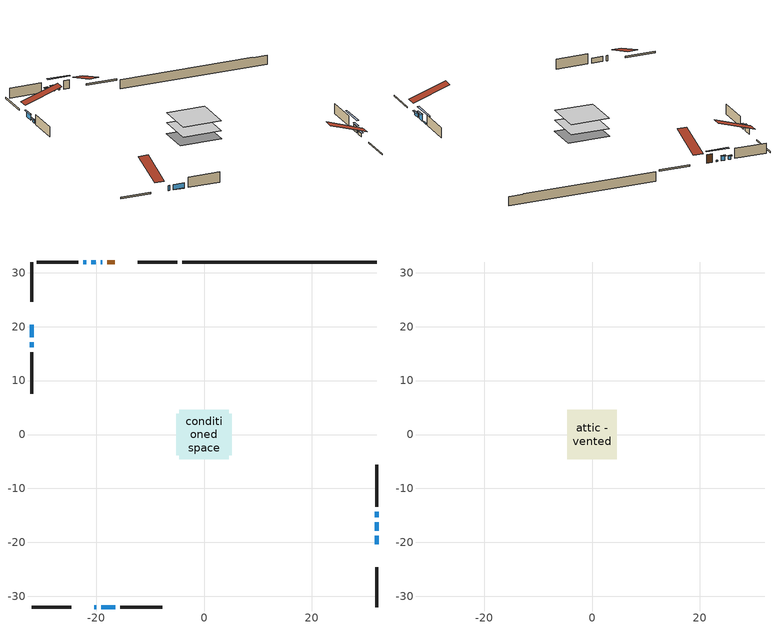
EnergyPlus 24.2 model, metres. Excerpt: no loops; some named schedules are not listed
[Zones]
conditioned space
 floor adiabatic (AdiabaticFloorConstruction): -4.61,-4.61 -4.61,4.61 4.61,4.61 4.61,-4.61 z0.73
 floor foundation (Slab1 construction): -5.11,-3.88 -5.11,3.88 5.11,3.88 5.11,-3.88 z-1.56
 wall outside (RimJoist1 construction): -4.92,31.98 -12.29,31.98 / -31.98,-31.98 -24.61,-31.98 / -31.98,31.98 -31.98,24.61 / 31.98,-31.98 31.98,-24.61 z0.73:1.03
 wall outside (AdiabaticWallConstruction 1): -16.51,31.98 -17.91,31.98 z0.73:2.76
 wall outside (AdiabaticWallConstruction): -20.38,-31.98 -20,-31.98 / -19.08,-31.98 -16.41,-31.98 z0.73:1.95; -18.83,31.98 -19.17,31.98 z0.73:1.04; 31.98,-20.38 31.98,-18.78 / -31.98,17.15 -31.98,16.2 z0.73:1.47; 31.98,-17.85 31.98,-16.22 z0.73:2.22; -20.1,31.98 -20.88,31.98 z0.73:1.75; -21.81,31.98 -22.37,31.98 z0.73:1.52; -31.98,20.38 -31.98,18.07 z0.73:2.08; 31.98,-15.3 31.98,-14.3 z0.73:1.03
 wall outside (Wall1 construction): -23.3,31.98 -31.05,31.98 / -15.48,-31.98 -7.73,-31.98 / -31.98,15.28 -31.98,7.52 / 31.98,-13.37 31.98,-5.62 z0.73:3.17
 wall foundation (FoundationWall1 construction): -3.99,31.98,-1.56 -3.99,31.98,0.73 28.38,31.98,0.73 28.38,31.98,0.62 31.98,31.98,0.62 31.98,31.98,-1.56
 window (WindowConstruction 7): -20.38,-31.98 -20.01,-31.98 z0.73:1.95
 window (WindowConstruction 9): -18.84,31.98 -19.17,31.98 z0.73:1.03
 window (WindowConstruction): 31.98,-20.38 31.98,-18.78 z0.73:1.47
 window (WindowConstruction 1): 31.98,-17.85 31.98,-16.23 z0.73:2.22
 window (WindowConstruction 2): -20.1,31.98 -20.88,31.98 z0.73:1.74
 window (WindowConstruction 3): -21.81,31.98 -22.37,31.98 z0.73:1.52
 window (WindowConstruction 4): -31.98,20.38 -31.98,18.07 z0.73:2.08
 window (WindowConstruction 5): -31.98,17.14 -31.98,16.21 z0.73:1.47
 window (WindowConstruction 6): -19.08,-31.98 -16.41,-31.98 z0.73:1.95
 window (WindowConstruction 8): 31.98,-15.3 31.98,-14.3 z0.73:1.03
 door (Door): -16.51,31.98 -17.91,31.98 z0.73:2.76
 ceiling adiabatic (AdiabaticFloorConstruction): 4.61,-4.61 4.61,4.61 -4.61,4.61 -4.61,-4.61 z0.73
attic - vented
 floor to conditioned space (Floor1 construction Reversed): -4.61,-4.61 -4.61,4.61 4.61,4.61 4.61,-4.61 z3.17
 roof outside (Roof1 construction): -15.58,31.98,3.17 -15.58,23,6.16 -13.22,23,6.16 -13.22,31.98,3.17; -21.31,-31.98,3.17 -21.31,-23,6.16 -23.68,-23,6.16 -23.68,-31.98,3.17; -31.98,21.31,3.17 -23,21.31,6.16 -23,23.68,6.16 -31.98,23.68,3.17; 31.98,-21.31,3.17 23,-21.31,6.16 23,-23.68,6.16 31.98,-23.68,3.17
shading: -21.81,31.98 -16.2,31.98 -16.2,32.39 -21.81,32.39 z3.67; 31.98,-18.58 31.98,-20.58 32.39,-20.58 32.39,-18.58 z1.67; 31.98,-16.02 31.98,-18.05 32.39,-18.05 32.39,-16.02 z2.42; -21.08,31.98 -19.9,31.98 -19.9,32.39 -21.08,32.39 z1.95; -22.57,31.98 -21.61,31.98 -21.61,32.39 -22.57,32.39 z1.72; -31.98,17.87 -31.98,20.58 -32.39,20.58 -32.39,17.87 z2.28; -31.98,16 -31.98,17.34 -32.39,17.34 -32.39,16 z1.67; 31.98,-11.66 31.98,-17.94 32.39,-17.94 32.39,-11.66 z3.67
[Building]
Building 1: Terrain=Suburbs
[Site:Location]
Windsor AP_ON: Latitude {deg}=42.28; Longitude {deg}=-82.96; Time Zone {hr}=-5; Elevation {m}=190; Keep Site Location Information=Yes
[Site:GroundTemperature:Shallow]
6.34957, 4.46684, 4.31606, 5.20952, 8.79623, 12.3662, 15.4612, 17.4219, 17.5884, 15.9938, 12.9777, 9.51722
[Site:WaterMainsTemperature]
Calculation Method=Schedule; Temperature Schedule=mains temperature schedule
[Material] Roughness=Rough; Thermal Absorptance=0.9
Name | Thickness {m} | Conductivity {W/m-K} | Density {kg/m3} | Specific Heat {J/kg-K} | Solar Absorptance | Visible Absorptance
asphalt or fiberglass shingles | 0.00635 | 0.162714 | 1121.4 | 1465.45 | 0.4 | 0.4
ceiling loosefill ins | 0.0846667 | 0.0480833 | 16.02 | 1046.75 | 0.7 | 0.7
ceiling stud and cavity | 0.1397 | 0.0818753 | 65.682 | 1177.47 | 0.7 | 0.7
concrete 4.0 in. | 0.1016 | 1.803125 | 2242.8 | 837.4 | 0.7 | 0.7
concrete 8.0 in. | 0.2032 | 1.803125 | 2242.8 | 837.4 | 0.7 | 0.7
door material | 0.04445 | 0.053851 | 512.64 | 1214.23 | 0.7 | 0.7
exterior vertical ins | 0.0510242 | 0.029427 | 32.04 | 1214.23 | 0.7 | 0.7
floor covering | 0.0127 | 0.0433444 | 54.468 | 1339.84 | 0.6 | 0.6
floor rigid ins; wall rigid ins 1 | 0.512978 | 0.029427 | 32.04 | 1214.23 | 0.7 | 0.7
floor stud and cavity | 0.1397 | 1.75129 | 37.0049 | 1207.88 | 0.7 | 0.7
furniture material conditioned space 1 | 0.1524 | 0.115458 | 640.8 | 1214.23 | 0.6 | 0.6
gypsum board | 0.0127 | 0.160291 | 801 | 837.4 | 0.6 | 0.6
gypsum board 1 | 0.0127 | 0.160291 | 801 | 837.4 | 0.7 | 0.7
osb sheathing 0.5 in. | 0.0127 | 0.115458 | 512.64 | 1214.23 | 0.7 | 0.7
osb sheathing 0.75 in. | 0.01905 | 0.115458 | 512.64 | 1214.23 | 0.7 | 0.7
osb sheathing 2.0 in. | 0.0508 | 0.115458 | 512.64 | 1214.23 | 0.7 | 0.7
rim joist rigid ins; wall rigid ins | 0.051816 | 0.029427 | 32.04 | 1214.23 | 0.7 | 0.7
rim joist stud and cavity | 0.0508 | 0.0402607 | 125.044 | 1163.47 | 0.6 | 0.6
wall stud and cavity | 0.1397 | 0.276447 | 139.0536 | 1170.24 | 0.7 | 0.7
wall stud and cavity 1 | 0.0889 | 0.380278 | 52.3479 | 1209.89 | 0.7 | 0.7
wall stud and cavity 2 | 0.0889 | 0.391764 | 83.0341 | 1211.67 | 0.7 | 0.7
wood siding | 0.0254 | 0.102417 | 544.68 | 1172.36 | 0.4 | 0.4
wood siding 1; wood siding 2; wood siding 3 | 0.0254 | 0.102417 | 544.68 | 1172.36 | 0.7 | 0.7
[WindowMaterial:SimpleGlazingSystem]
Name | U-Factor {W/m2-K} | Solar Heat Gain Coefficient
WindowMaterial | 2.67036 | 0.54
WindowMaterial 1 | 2.66696 | 0.6
WindowMaterial 2 | 2.77314 | 0.5
WindowMaterial 3 | 2.762347 | 0.48
WindowMaterial 4 | 2.64538 | 0.69
WindowMaterial 5 | 2.66639 | 0.53
WindowMaterial 6 | 2.645948 | 0.7
WindowMaterial 7 | 2.71579 | 0.59
WindowMaterial 8 | 2.63573 | 0.17
[Construction]
AdiabaticFloorConstruction: floor stud and cavity, floor rigid ins, osb sheathing 0.75 in., floor covering
AdiabaticWallConstruction: wood siding 2, wall rigid ins 1, wall stud and cavity 1, gypsum board
AdiabaticWallConstruction 1: wood siding 3, wall rigid ins 1, wall stud and cavity 1, gypsum board
Door: door material
Floor1 construction Reversed: gypsum board, ceiling stud and cavity, ceiling loosefill ins
FoundationWall1 construction: concrete 8.0 in., gypsum board 1
furniture construction conditioned space 1: furniture material conditioned space 1
PartitionWallConstruction: gypsum board, wall stud and cavity 2, gypsum board
RimJoist1 construction: wood siding 1, rim joist rigid ins, osb sheathing 2.0 in., rim joist stud and cavity
Roof1 construction: asphalt or fiberglass shingles
Slab1 construction: concrete 4.0 in.
Wall1 construction: wood siding, wall rigid ins, osb sheathing 0.5 in., wall stud and cavity, gypsum board
WindowConstruction: WindowMaterial
WindowConstruction 1: WindowMaterial 1
WindowConstruction 2: WindowMaterial 2
WindowConstruction 3: WindowMaterial 3
WindowConstruction 4: WindowMaterial 4
WindowConstruction 5: WindowMaterial 5
WindowConstruction 6: WindowMaterial 6
WindowConstruction 7: WindowMaterial 7
WindowConstruction 8; WindowConstruction 9: WindowMaterial 8
[Zone] Multiplier=1; Part of Total Floor Area=Yes
Name | Volume {m3}
attic - vented | 41.237
conditioned space | 408.6
[Space]
Name | Zone | Volume {m3}
attic - vented 1 | attic - vented | 41.237
conditioned space 1 | conditioned space | 408.6
[ZoneInfiltration:EffectiveLeakageArea]
infil attic - vented 1: Zone or Space=attic - vented 1; Schedule=Always On Discrete; Effective Air Leakage Area {cm2}=3773.78; Stack Coefficient=0.000208038; Wind Coefficient=9.74521e-06
[ZoneMixing]
whole house fan mix: Zone or Space=attic - vented; Schedule=Always On Continuous; Design Flow Rate Calculation Method=Flow/Zone; Design Flow Rate {m3/s}=0; Source Zone or Space=conditioned space
[SurfaceProperty:ExposedFoundationPerimeter]
Slab1: Exposed Perimeter Calculation Method=TotalExposedPerimeter; Total Exposed Perimeter {m}=35.967
[InternalMass] Zone or ZoneList=conditioned space; Space or SpaceList=conditioned space 1
Name | Construction | Surface Area {m2}
furniture mass conditioned space 1 | furniture construction conditioned space 1 | 65.6962
partition wall mass | PartitionWallConstruction | 164.24
[Lights]
interior lighting: Zone or ZoneList or Space or SpaceList=conditioned space 1; Schedule=interior lighting schedule; Design Level Calculation Method=LightingLevel; Lighting Level {W}=343.2; Return Air Fraction=0; Fraction Radiant=0.6; Fraction Visible=0.2; Fraction Replaceable=1
[People]
occupants: Zone or ZoneList or Space or SpaceList=conditioned space 1; Number of People Schedule=occupants schedule; Number of People Calculation Method=People; Number of People=3; Fraction Radiant=0.314171; Sensible Heat Fraction=0.56303; Activity Level Schedule=occupants activity schedule; Carbon Dioxide Generation Rate {m3/s-W}=0; Enable ASHRAE 55 Comfort Warnings=No; Mean Radiant Temperature Calculation Type=EnclosureAveraged
[ElectricEquipment] Zone or ZoneList or Space or SpaceList=conditioned space 1; Design Level Calculation Method=EquipmentLevel
Name | Schedule | Design Level {W} | Fraction Latent | Fraction Radiant | Fraction Lost
clothes dryer | clothes dryer schedule | 140.772 | 0.015 | 0.081 | 0.85
clothes washer | clothes washer schedule | 32.1985 | 0.03 | 0.162 | 0.7
cooking range | cooking range schedule | 215.147 | 0.08 | 0.432 | 0.2
dishwasher | dishwasher schedule | 66.8632 | 0.3 | 0.18 | 0.4
fridge | fridge schedule | 72.9452 | 0 | 0.6 | 0
mech vent bath fan 0 | mech vent bath fan 0 schedule | 50.2 | 0 | 0 | 1
mech vent house fan | mech vent house fan schedule | 0.95 | 0 | 0 | 1
mech vent house fan cfis | mech vent house fan cfis schedule | 0 | 0 | 0 | 0
mech vent range fan 0 | mech vent range fan 0 schedule | 57 | 0 | 0 | 1
misc plug loads | misc plug loads schedule | 494.7 | 0.045 | 0.513 | 0.1
whole house fan | Always On Discrete | 0 | 0 | 0 | 1
[OtherEquipment] Zone or ZoneList or Space or SpaceList=conditioned space 1; Design Level Calculation Method=EquipmentLevel
Name | Fuel Type | Schedule | Design Level {W} | Fraction Latent | Fraction Radiant | Fraction Lost
clothes dryer 1 | Electricity | clothes dryer schedule | 0 | 0.015 | 0.081 | 0.85
cooking range 1 | Electricity | cooking range schedule | 0 | 0.08 | 0.432 | 0.2
general water use latent | None | general water use schedule | 62.594 | 1 | 0 | 0
general water use sensible | None | general water use schedule | -61.6891 | 0 | 0.6 | 0
mech vent house fan latent load | None | Always On Discrete | 0 | 1 | 0 | 0
mech vent house fan sensible load | None | Always On Discrete | 0 | 0 | 0 | 0
water heater energy adjustment1 | NaturalGas | Always On Discrete | 0.01 | 0 | 0 | 1
[ZoneInfiltration:DesignFlowRate] Zone or ZoneList or Space or SpaceList=conditioned space 1; Schedule=Always On Discrete; Design Flow Rate Calculation Method=Flow/Zone; Design Flow Rate {m3/s}=0
infil flow; natural vent flow; whole house fan flow
[AvailabilityManager:Scheduled]
central ac and furnace airloop Availability Manager: Schedule=Always On Discrete
[Foundation:Kiva]
Foundation Kiva 1: Initial Indoor Air Temperature {C}=18; Wall Height Above Grade {m}=0.729996; Wall Depth Below Slab {m}=0.2032; Custom Block Material Name 1=exterior vertical ins; Custom Block Depth 1 {m}=2.28999; Custom Block X Position 1 {m}=0.2159; Custom Block Z Position 1 {m}=0
[Foundation:Kiva:Settings]
Soil Conductivity {W/m-K}=0.849921; Soil Density {kg/m3}=1842.3; Soil Specific Heat {J/kg-K}=418.7; Ground Solar Absorptivity=0.9; Ground Thermal Absorptivity=0.9; Ground Surface Roughness {m}=0.03; Far-Field Width {m}=40; Deep-Ground Boundary Condition=ZeroFlux; Deep-Ground Depth {m}=40; Minimum Cell Dimension {m}=0.2; Maximum Cell Growth Coefficient=3; Simulation Timestep=Timestep
[Exterior:Lights]
exterior lighting: Schedule=exterior lighting schedule; Design Level {W}=75.6
[EnergyManagementSystem:GlobalVariable]
central_ac_and_furnace_airloop_Fan_RTF
infil_program_Qfan
infil_program_Qinf
natural_vent_program_Qnv
natural_vent_program_Qwhf
[EnergyManagementSystem:Sensor]
Name | Output:Variable or Output:Meter Index Key | Output:Variable or Output:Meter
airflow_gain | infil flow | Infiltration Sensible Heat Gain Energy
airflow_gain_1 | natural vent flow | Infiltration Sensible Heat Gain Energy
airflow_gain_2 | whole house fan flow | Infiltration Sensible Heat Gain Energy
airflow_loss | infil flow | Infiltration Sensible Heat Loss Energy
airflow_loss_1 | natural vent flow | Infiltration Sensible Heat Loss Energy
airflow_loss_2 | whole house fan flow | Infiltration Sensible Heat Loss Energy
clg_load_cond |  | Cooling:EnergyTransfer:Zone:CONDITIONED SPACE
clg_sp_s; clg_sp_s_1 | cooling setpoint | Schedule Value
clothes_dryer_exhaust_0_sch_s | clothes dryer exhaust 0 schedule | Schedule Value
cool_season | cooling season schedule | Schedule Value
htg_load_cond |  | Heating:EnergyTransfer:Zone:CONDITIONED SPACE
htg_sp_s; htg_sp_s_1 | heating setpoint | Schedule Value
ig_ee_conv | clothes dryer | Electric Equipment Convective Heating Energy
ig_ee_conv_2 | cooking range | Electric Equipment Convective Heating Energy
ig_ee_conv_4 | fridge | Electric Equipment Convective Heating Energy
ig_ee_conv_5 | misc plug loads | Electric Equipment Convective Heating Energy
ig_ee_conv_6 | whole house fan | Electric Equipment Convective Heating Energy
ig_ee_rad | clothes dryer | Electric Equipment Radiant Heating Energy
ig_ee_rad_2 | cooking range | Electric Equipment Radiant Heating Energy
ig_ee_rad_4 | fridge | Electric Equipment Radiant Heating Energy
ig_ee_rad_5 | misc plug loads | Electric Equipment Radiant Heating Energy
ig_ee_rad_6 | whole house fan | Electric Equipment Radiant Heating Energy
ig_lgt_conv | interior lighting | Lights Convective Heating Energy
ig_lgt_rad | interior lighting | Lights Radiant Heating Energy
ig_lgt_vis | interior lighting | Lights Visible Radiation Heating Energy
ig_oe_conv | clothes dryer 1 | Other Equipment Convective Heating Energy
ig_oe_conv_1 | cooking range 1 | Other Equipment Convective Heating Energy
ig_oe_conv_2 | general water use latent | Other Equipment Convective Heating Energy
ig_oe_conv_3 | general water use sensible | Other Equipment Convective Heating Energy
ig_oe_conv_4 | water heater energy adjustment1 | Other Equipment Convective Heating Energy
ig_oe_rad | clothes dryer 1 | Other Equipment Radiant Heating Energy
ig_oe_rad_1 | cooking range 1 | Other Equipment Radiant Heating Energy
ig_oe_rad_2 | general water use latent | Other Equipment Radiant Heating Energy
ig_oe_rad_3 | general water use sensible | Other Equipment Radiant Heating Energy
ig_oe_rad_4 | water heater energy adjustment1 | Other Equipment Radiant Heating Energy
ig_ppl_conv | occupants | People Convective Heating Energy
ig_ppl_rad | occupants | People Radiant Heating Energy
im_conv | furniture mass conditioned space 1 | Surface Inside Face Convection Heat Gain Energy
im_conv_1 | partition wall mass | Surface Inside Face Convection Heat Gain Energy
im_ig | furniture mass conditioned space 1 | Surface Inside Face Internal Gains Radiation Heat Gain Energy
im_ig_1 | partition wall mass | Surface Inside Face Internal Gains Radiation Heat Gain Energy
im_lgt | furniture mass conditioned space 1 | Surface Inside Face Lights Radiation Heat Gain Energy
im_lgt_1 | partition wall mass | Surface Inside Face Lights Radiation Heat Gain Energy
im_sol | furniture mass conditioned space 1 | Surface Inside Face Solar Radiation Heat Gain Energy
im_sol_1 | partition wall mass | Surface Inside Face Solar Radiation Heat Gain Energy
im_surf | furniture mass conditioned space 1 | Surface Inside Face Net Surface Thermal Radiation Heat Gain Energy
im_surf_1 | partition wall mass | Surface Inside Face Net Surface Thermal Radiation Heat Gain Energy
mech_vent_bath_fan_0_sch_s | mech vent bath fan 0 schedule | Schedule Value
mech_vent_range_fan_0_sch_s | mech vent range fan 0 schedule | Schedule Value
mv_conv | mech vent bath fan 0 | Electric Equipment Convective Heating Energy
mv_conv_1 | mech vent house fan | Electric Equipment Convective Heating Energy
mv_conv_2 | mech vent house fan cfis | Electric Equipment Convective Heating Energy
mv_conv_3 | mech vent range fan 0 | Electric Equipment Convective Heating Energy
mv_conv_4 | mech vent house fan latent load | Other Equipment Convective Heating Energy
mv_conv_5 | mech vent house fan sensible load | Other Equipment Convective Heating Energy
mv_rad | mech vent bath fan 0 | Electric Equipment Radiant Heating Energy
mv_rad_1 | mech vent house fan | Electric Equipment Radiant Heating Energy
mv_rad_2 | mech vent house fan cfis | Electric Equipment Radiant Heating Energy
mv_rad_3 | mech vent range fan 0 | Electric Equipment Radiant Heating Energy
mv_rad_4 | mech vent house fan latent load | Other Equipment Radiant Heating Energy
mv_rad_5 | mech vent house fan sensible load | Other Equipment Radiant Heating Energy
natural_vent_s | natural vent schedule | Schedule Value
out_pb_s |  | Site Outdoor Air Barometric Pressure
out_wt_s |  | Site Outdoor Air Humidity Ratio
site_vw_s |  | Site Wind Speed
ss_back_out | Window1 | Surface Window Shortwave from Zone Back Out Window Heat Transfer Rate
ss_back_out_1 | Window12 | Surface Window Shortwave from Zone Back Out Window Heat Transfer Rate
ss_back_out_2 | Window2 | Surface Window Shortwave from Zone Back Out Window Heat Transfer Rate
ss_back_out_3 | Window3 | Surface Window Shortwave from Zone Back Out Window Heat Transfer Rate
ss_back_out_4 | Window4 | Surface Window Shortwave from Zone Back Out Window Heat Transfer Rate
ss_back_out_5 | Window5 | Surface Window Shortwave from Zone Back Out Window Heat Transfer Rate
ss_back_out_6 | Window6 | Surface Window Shortwave from Zone Back Out Window Heat Transfer Rate
ss_back_out_7 | Window7 | Surface Window Shortwave from Zone Back Out Window Heat Transfer Rate
ss_back_out_8 | Window8 | Surface Window Shortwave from Zone Back Out Window Heat Transfer Rate
ss_back_out_9 | Window9 | Surface Window Shortwave from Zone Back Out Window Heat Transfer Rate
ss_conv | Door1 | Surface Inside Face Convection Heat Gain Energy
ss_conv_1 | Window1 | Surface Inside Face Convection Heat Gain Energy
ss_conv_10 | Window9 | Surface Inside Face Convection Heat Gain Energy
ss_conv_2 | Window12 | Surface Inside Face Convection Heat Gain Energy
ss_conv_3 | Window2 | Surface Inside Face Convection Heat Gain Energy
ss_conv_4 | Window3 | Surface Inside Face Convection Heat Gain Energy
ss_conv_5 | Window4 | Surface Inside Face Convection Heat Gain Energy
ss_conv_6 | Window5 | Surface Inside Face Convection Heat Gain Energy
ss_conv_7 | Window6 | Surface Inside Face Convection Heat Gain Energy
ss_conv_8 | Window7 | Surface Inside Face Convection Heat Gain Energy
ss_conv_9 | Window8 | Surface Inside Face Convection Heat Gain Energy
ss_ig | Door1 | Surface Inside Face Internal Gains Radiation Heat Gain Energy
ss_ig_1 | Window1 | Surface Inside Face Internal Gains Radiation Heat Gain Energy
ss_ig_10 | Window9 | Surface Inside Face Internal Gains Radiation Heat Gain Energy
ss_ig_2 | Window12 | Surface Inside Face Internal Gains Radiation Heat Gain Energy
ss_ig_3 | Window2 | Surface Inside Face Internal Gains Radiation Heat Gain Energy
ss_ig_4 | Window3 | Surface Inside Face Internal Gains Radiation Heat Gain Energy
ss_ig_5 | Window4 | Surface Inside Face Internal Gains Radiation Heat Gain Energy
ss_ig_6 | Window5 | Surface Inside Face Internal Gains Radiation Heat Gain Energy
ss_ig_7 | Window6 | Surface Inside Face Internal Gains Radiation Heat Gain Energy
ss_ig_8 | Window7 | Surface Inside Face Internal Gains Radiation Heat Gain Energy
ss_ig_9 | Window8 | Surface Inside Face Internal Gains Radiation Heat Gain Energy
ss_lgt | Door1 | Surface Inside Face Lights Radiation Heat Gain Energy
ss_sol | Door1 | Surface Inside Face Solar Radiation Heat Gain Energy
ss_surf | Door1 | Surface Inside Face Net Surface Thermal Radiation Heat Gain Energy
ss_surf_1 | Window1 | Surface Inside Face Net Surface Thermal Radiation Heat Gain Energy
ss_surf_10 | Window9 | Surface Inside Face Net Surface Thermal Radiation Heat Gain Energy
ss_surf_2 | Window12 | Surface Inside Face Net Surface Thermal Radiation Heat Gain Energy
ss_surf_3 | Window2 | Surface Inside Face Net Surface Thermal Radiation Heat Gain Energy
ss_surf_4 | Window3 | Surface Inside Face Net Surface Thermal Radiation Heat Gain Energy
ss_surf_5 | Window4 | Surface Inside Face Net Surface Thermal Radiation Heat Gain Energy
ss_surf_6 | Window5 | Surface Inside Face Net Surface Thermal Radiation Heat Gain Energy
ss_surf_7 | Window6 | Surface Inside Face Net Surface Thermal Radiation Heat Gain Energy
ss_surf_8 | Window7 | Surface Inside Face Net Surface Thermal Radiation Heat Gain Energy
ss_surf_9 | Window8 | Surface Inside Face Net Surface Thermal Radiation Heat Gain Energy
ss_trans_in | Window1 | Surface Window Transmitted Solar Radiation Rate
ss_trans_in_1 | Window12 | Surface Window Transmitted Solar Radiation Rate
ss_trans_in_2 | Window2 | Surface Window Transmitted Solar Radiation Rate
ss_trans_in_3 | Window3 | Surface Window Transmitted Solar Radiation Rate
ss_trans_in_4 | Window4 | Surface Window Transmitted Solar Radiation Rate
ss_trans_in_5 | Window5 | Surface Window Transmitted Solar Radiation Rate
ss_trans_in_6 | Window6 | Surface Window Transmitted Solar Radiation Rate
ss_trans_in_7 | Window7 | Surface Window Transmitted Solar Radiation Rate
ss_trans_in_8 | Window8 | Surface Window Transmitted Solar Radiation Rate
ss_trans_in_9 | Window9 | Surface Window Transmitted Solar Radiation Rate
ss_trans_out | Window1 | Surface Inside Face Initial Transmitted Diffuse Transmitted Out Window Solar Radiation Rate
ss_trans_out_1 | Window12 | Surface Inside Face Initial Transmitted Diffuse Transmitted Out Window Solar Radiation Rate
ss_trans_out_2 | Window2 | Surface Inside Face Initial Transmitted Diffuse Transmitted Out Window Solar Radiation Rate
ss_trans_out_3 | Window3 | Surface Inside Face Initial Transmitted Diffuse Transmitted Out Window Solar Radiation Rate
ss_trans_out_4 | Window4 | Surface Inside Face Initial Transmitted Diffuse Transmitted Out Window Solar Radiation Rate
ss_trans_out_5 | Window5 | Surface Inside Face Initial Transmitted Diffuse Transmitted Out Window Solar Radiation Rate
ss_trans_out_6 | Window6 | Surface Inside Face Initial Transmitted Diffuse Transmitted Out Window Solar Radiation Rate
ss_trans_out_7 | Window7 | Surface Inside Face Initial Transmitted Diffuse Transmitted Out Window Solar Radiation Rate
ss_trans_out_8 | Window8 | Surface Inside Face Initial Transmitted Diffuse Transmitted Out Window Solar Radiation Rate
ss_trans_out_9 | Window9 | Surface Inside Face Initial Transmitted Diffuse Transmitted Out Window Solar Radiation Rate
s_conv | Floor1 | Surface Inside Face Convection Heat Gain Energy
s_conv_1 | FoundationWall1 | Surface Inside Face Convection Heat Gain Energy
s_conv_10 | Wall1:180 | Surface Inside Face Convection Heat Gain Energy
s_conv_11 | Wall1:270 | Surface Inside Face Convection Heat Gain Energy
s_conv_12 | Wall1:90 | Surface Inside Face Convection Heat Gain Energy
s_conv_2 | inferred conditioned ceiling | Surface Inside Face Convection Heat Gain Energy
s_conv_3 | inferred conditioned floor | Surface Inside Face Convection Heat Gain Energy
s_conv_4 | RimJoist1:0 | Surface Inside Face Convection Heat Gain Energy
s_conv_5 | RimJoist1:180 | Surface Inside Face Convection Heat Gain Energy
s_conv_6 | RimJoist1:270 | Surface Inside Face Convection Heat Gain Energy
s_conv_7 | RimJoist1:90 | Surface Inside Face Convection Heat Gain Energy
s_conv_8 | Slab1 | Surface Inside Face Convection Heat Gain Energy
s_conv_9 | Wall1:0 | Surface Inside Face Convection Heat Gain Energy
s_ig | Floor1 | Surface Inside Face Internal Gains Radiation Heat Gain Energy
s_ig_1 | FoundationWall1 | Surface Inside Face Internal Gains Radiation Heat Gain Energy
s_ig_10 | Wall1:180 | Surface Inside Face Internal Gains Radiation Heat Gain Energy
s_ig_11 | Wall1:270 | Surface Inside Face Internal Gains Radiation Heat Gain Energy
s_ig_12 | Wall1:90 | Surface Inside Face Internal Gains Radiation Heat Gain Energy
s_ig_2 | inferred conditioned ceiling | Surface Inside Face Internal Gains Radiation Heat Gain Energy
s_ig_3 | inferred conditioned floor | Surface Inside Face Internal Gains Radiation Heat Gain Energy
s_ig_4 | RimJoist1:0 | Surface Inside Face Internal Gains Radiation Heat Gain Energy
s_ig_5 | RimJoist1:180 | Surface Inside Face Internal Gains Radiation Heat Gain Energy
s_ig_6 | RimJoist1:270 | Surface Inside Face Internal Gains Radiation Heat Gain Energy
s_ig_7 | RimJoist1:90 | Surface Inside Face Internal Gains Radiation Heat Gain Energy
s_ig_8 | Slab1 | Surface Inside Face Internal Gains Radiation Heat Gain Energy
s_ig_9 | Wall1:0 | Surface Inside Face Internal Gains Radiation Heat Gain Energy
s_lgt | Floor1 | Surface Inside Face Lights Radiation Heat Gain Energy
s_lgt_1 | FoundationWall1 | Surface Inside Face Lights Radiation Heat Gain Energy
s_lgt_10 | Wall1:180 | Surface Inside Face Lights Radiation Heat Gain Energy
s_lgt_11 | Wall1:270 | Surface Inside Face Lights Radiation Heat Gain Energy
s_lgt_12 | Wall1:90 | Surface Inside Face Lights Radiation Heat Gain Energy
s_lgt_2 | inferred conditioned ceiling | Surface Inside Face Lights Radiation Heat Gain Energy
s_lgt_3 | inferred conditioned floor | Surface Inside Face Lights Radiation Heat Gain Energy
s_lgt_4 | RimJoist1:0 | Surface Inside Face Lights Radiation Heat Gain Energy
s_lgt_5 | RimJoist1:180 | Surface Inside Face Lights Radiation Heat Gain Energy
s_lgt_6 | RimJoist1:270 | Surface Inside Face Lights Radiation Heat Gain Energy
s_lgt_7 | RimJoist1:90 | Surface Inside Face Lights Radiation Heat Gain Energy
s_lgt_8 | Slab1 | Surface Inside Face Lights Radiation Heat Gain Energy
